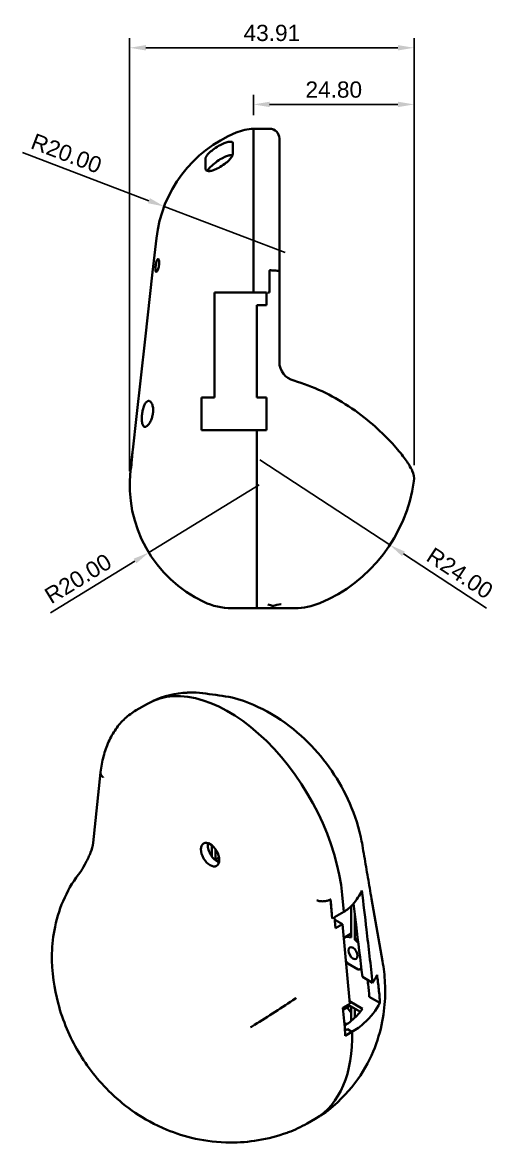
# Model space of a CAD drawing. Header units: millimetres. Extents: x 24 to 257, y 22 to 194.
# Drawn here: x 24 to 96.9, y 21.5 to 194.4 of the extents above; entities that cross this region are included whole.
import ezdxf

# ---------------------------------------------------------------- set-up
doc = ezdxf.new("R2010")
doc.units = ezdxf.units.MM
doc.header["$LTSCALE"] = 0.75
doc.layers.add('FD_Dimensions', color=7, linetype='Continuous', lineweight=18)
doc.layers.add('Visible', color=7, linetype='Continuous', lineweight=35)
doc.styles.get("Standard").update_dxf_attribs({"font": 'arial.ttf'})
doc.dimstyles.new('Dim-ISO-25', dxfattribs={"dimtxt": 2.5, "dimasz": 2.5, "dimexe": 1.5, "dimexo": 2.1, "dimgap": 1, "dimtad": 1, "dimzin": 0, "dimdsep": 46, "dimtxsty": 'Standard', "dimcen": 0, "dimazin": 0, "dimtp": 0.1, "dimtm": 0.1, "dimtfac": 0.72, "dimtmove": 0, "dimatfit": 3, "dimfxl": 1, "dimtzin": 0, "dimarcsym": 0})

# ---------------------------------------------------------------- blocks, each defined once
blk = doc.blocks.new('*D22')
at = {"layer": 'Defpoints', "color": 0, "transparency": 16777216}
for p in [(84.514053, 181.771181), (59.715627, 178.01072), (84.514053, 124.01072)]:
    blk.add_point(p, dxfattribs=at)
at = {"layer": 'FD_Dimensions', "color": 0, "lineweight": -2, "transparency": 16777216}
for p, q in [((59.715627, 180.11072), (59.715627, 183.271181)), ((62.215627, 181.771181), (82.014053, 181.771181)), ((84.514053, 126.11072), (84.514053, 183.271181))]:
    blk.add_line(p, q, dxfattribs=at)
at = {"layer": 'FD_Dimensions', "color": 0, "transparency": 16777216}
for points in [[(62.215627, 182.187848), (62.215627, 181.354514), (59.715627, 181.771181)], [(82.014053, 182.187848), (82.014053, 181.354514), (84.514053, 181.771181)]]:
    blk.add_solid(points, dxfattribs=at)
at = {"layer": 'FD_Dimensions', "color": 0, "transparency": 16777216, "insert": (72.11484, 184.047613), "char_height": 2.5, "attachment_point": 5}
blk.add_mtext('24.80', dxfattribs=at)
blk = doc.blocks.new('*D23')
at = {"layer": 'Defpoints', "color": 0, "transparency": 16777216}
for p in [(84.514053, 190.515042), (40.606977, 123.055513), (84.514053, 124.01072)]:
    blk.add_point(p, dxfattribs=at)
at = {"layer": 'FD_Dimensions', "color": 0, "lineweight": -2, "transparency": 16777216}
for p, q in [((40.606977, 125.155513), (40.606977, 192.015042)), ((84.514053, 126.11072), (84.514053, 192.015042)), ((43.106977, 190.515042), (82.014053, 190.515042))]:
    blk.add_line(p, q, dxfattribs=at)
at = {"layer": 'FD_Dimensions', "color": 0, "transparency": 16777216}
for points in [[(43.106977, 190.931708), (43.106977, 190.098375), (40.606977, 190.515042)], [(82.014053, 190.931708), (82.014053, 190.098375), (84.514053, 190.515042)]]:
    blk.add_solid(points, dxfattribs=at)
at = {"layer": 'FD_Dimensions', "color": 0, "transparency": 16777216, "insert": (62.560515, 192.792327), "char_height": 2.5, "attachment_point": 5}
blk.add_mtext('43.91', dxfattribs=at)
blk = doc.blocks.new('*D24')
at = {"layer": 'Defpoints', "color": 0, "transparency": 16777216}
for p in [(60.715627, 126.927241), (80.783714, 113.763964)]:
    blk.add_point(p, dxfattribs=at)
at = {"layer": 'FD_Dimensions', "color": 0, "lineweight": -2, "transparency": 16777216}
for p, q in [((60.715627, 126.927241), (80.783714, 113.763964)), ((95.684486, 103.990089), (82.87414, 112.392789))]:
    blk.add_line(p, q, dxfattribs=at)
at = {"layer": 'FD_Dimensions', "color": 0, "transparency": 16777216}
blk.add_solid([(83.102669, 112.741194), (82.645611, 112.044385), (80.783714, 113.763964)], dxfattribs=at)
at = {"layer": 'FD_Dimensions', "color": 0, "transparency": 16777216, "insert": (91.573081, 109.409337), "char_height": 2.5, "attachment_point": 5, "rotation": 326.7378809}
blk.add_mtext('R24.00', dxfattribs=at)
blk = doc.blocks.new('*D25')
at = {"layer": 'Defpoints', "color": 0, "transparency": 16777216}
for p in [(60.606977, 123.055513), (43.560062, 112.595939)]:
    blk.add_point(p, dxfattribs=at)
at = {"layer": 'FD_Dimensions', "color": 0, "lineweight": -2, "transparency": 16777216}
for p, q in [((60.606977, 123.055513), (43.560062, 112.595939)), ((28.37104, 103.276323), (41.429197, 111.288492))]:
    blk.add_line(p, q, dxfattribs=at)
at = {"layer": 'FD_Dimensions', "color": 0, "transparency": 16777216}
blk.add_solid([(41.21129, 111.643636), (41.647105, 110.933348), (43.560062, 112.595939)], dxfattribs=at)
at = {"layer": 'FD_Dimensions', "color": 0, "transparency": 16777216, "insert": (32.644161, 108.568992), "char_height": 2.5, "attachment_point": 5, "rotation": 31.53227693}
blk.add_mtext('R20.00', dxfattribs=at)
blk = doc.blocks.new('*D26')
at = {"layer": 'Defpoints', "color": 0, "transparency": 16777216}
for p in [(45.927352, 166.022482), (64.616527, 158.901053)]:
    blk.add_point(p, dxfattribs=at)
at = {"layer": 'FD_Dimensions', "color": 0, "lineweight": -2, "transparency": 16777216}
for p, q in [((24.049736, 174.358854), (43.591206, 166.912661)), ((64.616527, 158.901053), (45.927352, 166.022482))]:
    blk.add_line(p, q, dxfattribs=at)
at = {"layer": 'FD_Dimensions', "color": 0, "transparency": 16777216}
blk.add_solid([(43.739569, 167.302019), (43.442842, 166.523303), (45.927352, 166.022482)], dxfattribs=at)
at = {"layer": 'FD_Dimensions', "color": 0, "transparency": 16777216, "insert": (30.85031, 174.203622), "char_height": 2.5, "attachment_point": 5, "rotation": 339.14090419}
blk.add_mtext('R20.00', dxfattribs=at)

msp = doc.modelspace()

# ---------------------------------------------------------------- linework, layer by layer
at = {"layer": 'Visible', "extrusion": (0, 1, 0)}
for p, q in [((59.716, 178.011), (59.716, 155.788)), ((62.216, 178.011), (59.716, 178.011)), ((63.716, 176.511), (63.716, 155.985)), ((56.531, 175.803), (56.531, 174.161)), ((52.331, 171.843), (52.331, 173.485)), ((44.74, 161.124), (44.153, 155.869)), ((44.153, 155.869), (42.998, 145.545)), ((59.716, 152.761), (59.716, 155.788)), ((62.216, 156.144), (62.216, 155.788)), ((62.216, 155.788), (62.216, 152.761)), ((63.716, 141.924), (63.716, 155.985)), ((53.716, 145.892), (53.716, 152.761)), ((57.309, 152.761), (59.716, 152.761)), ((59.716, 152.761), (61.716, 152.761)), ((61.716, 152.761), (61.716, 150.761)), ((62.216, 152.761), (61.939, 152.761)), ((61.716, 150.761), (60.216, 150.761)), ((60.216, 136.511), (60.216, 150.761)), ((42.998, 145.545), (41.66, 133.584)), ((53.716, 145.892), (53.716, 136.511)), ((51.716, 136.511), (51.716, 133.973)), ((53.716, 136.511), (51.716, 136.511)), ((60.216, 136.511), (61.716, 136.511)), ((61.716, 136.511), (61.716, 133.566)), ((41.66, 133.584), (41.084, 128.432)), ((51.716, 131.511), (51.716, 133.973)), ((61.716, 131.511), (61.716, 133.566)), ((57.314, 131.511), (51.716, 131.511)), ((57.893, 131.511), (57.314, 131.511)), ((59.556, 131.511), (57.893, 131.511)), ((60.216, 131.511), (59.556, 131.511)), ((60.216, 131.511), (60.216, 104.582)), ((60.216, 131.511), (60.216, 104.582)), ((61.716, 131.511), (60.216, 131.511)), ((41.049, 128.121), (40.962, 127.341)), ((41.084, 128.432), (41.049, 128.121)), ((40.906, 126.841), (40.765, 125.584)), ((40.906, 126.841), (40.962, 127.341)), ((40.749, 125.441), (40.731, 125.279)), ((40.749, 125.442), (40.749, 125.441)), ((40.788, 125.441), (40.749, 125.441)), ((56.342, 104.011), (58.563, 104.011)), ((58.563, 104.011), (59.767, 104.011)), ((59.767, 104.011), (60.216, 104.011)), ((60.216, 104.582), (60.216, 104.011)), ((60.216, 104.582), (60.216, 104.011)), ((60.216, 104.011), (62.716, 104.011)), ((62.716, 104.388), (62.716, 104.347)), ((62.716, 104.347), (62.716, 104.011)), ((62.716, 104.011), (66.116, 104.011))]:
    msp.add_line(p, q, dxfattribs=at)
at = {"layer": 'Visible', "extrusion": (0, 0.817547, 0.575862)}
for p, q in [((41.606, 88.246), (43.373, 89.264)), ((34.994, 67.803), (36.106, 78.664)), ((53.304, 67.409), (53.304, 65.663)), ((53.869, 65.203), (53.869, 66.79)), ((53.869, 65.203), (54.404, 65.511)), ((71.887, 56.123), (71.62, 59.043)), ((73.417, 59.753), (73.657, 57.14)), ((79.641, 49.506), (77.952, 59.167)), ((71.889, 56.122), (71.65, 58.735)), ((72.242, 56.326), (73.657, 57.14)), ((74.8, 58.01), (74.8, 53.15)), ((71.887, 56.123), (71.889, 56.122)), ((71.889, 56.122), (72.085, 56.235)), ((72.401, 54.599), (72.242, 56.326)), ((72.394, 55.825), (72.294, 55.767)), ((72.394, 55.825), (73.461, 55.21)), ((75.365, 52.824), (75.365, 56.675)), ((73.461, 55.21), (72.401, 54.599)), ((73.461, 55.21), (74.588, 42.911)), ((74.8, 53.773), (73.71, 53.146)), ((75.365, 52.824), (75.81, 53.08)), ((75.893, 48.252), (74.272, 49.185)), ((78.109, 46.178), (76.528, 47.088)), ((74.55, 43.325), (76.569, 42.162)), ((79.241, 43.067), (77.59, 44.017)), ((73.527, 42.301), (74.588, 42.911)), ((73.76, 39.759), (73.527, 42.301)), ((73.555, 41.997), (74.637, 42.62)), ((74.36, 42.78), (76.216, 41.711)), ((74.8, 42.527), (74.8, 40.3)), ((75.365, 40.81), (75.365, 42.201)), ((73.737, 40.01), (74.115, 39.792)), ((74.768, 40.273), (75.089, 40.557)), ((76.769, 39.931), (76.447, 39.645)), ((73.775, 39.593), (73.979, 39.711)), ((74.221, 39.035), (73.832, 38.811)), ((74.221, 39.035), (73.832, 38.811)), ((73.867, 38.017), (74.928, 38.628)), ((74.221, 39.035), (74.928, 38.628)), ((74.221, 39.035), (74.928, 38.628)), ((75.394, 38.896), (74.928, 38.628)), ((73.331, 28.368), (72.68, 27.724)), ((68.001, 24.468), (69.219, 25.17)), ((69.219, 25.17), (69.685, 25.438))]:
    msp.add_line(p, q, dxfattribs=at)
at = {"layer": 'Visible', "extrusion": (2e-16, 0, -1)}
for centre, radius, start, end in [((-64.617, 158.901), 20, 6.38236, 67.79015), ((-60.081, 170.011), 8, 67.79015, 87.38569), ((-62.216, 176.511), 1.5, 90, 180), ((-57.587, 110.33), 29.992, 106.163, 124.04011), ((-80.293, 123.937), 39.466, 4.94718, 6.0852), ((-30.501, 127.172), 10.435, 181.8192, 189.55341), ((-60.607, 123.056), 20, 295.24676, 6.38236), ((-81.714, 124.011), 2.8, 154.32262, 187.90736), ((-60.716, 126.927), 24, 187.90736, 247.31048), ((-66.116, 114.011), 10, 247.31048, 270)]:
    msp.add_arc(centre, radius, start, end, dxfattribs=at)
at = {"layer": 'Visible'}
for centre, radius, start, end in [((66.716, 142.03), 3, 180, 254.90975), ((56.342, 114.011), 10, 244.75324, 270), ((50.118, 76.856), 14.124, 92.53926, 114.69963), ((50.403, 79.078), 11.914, 80.47255, 90.25981), ((45.303, 29.192), 62.032, 79.67573, 83.45504), ((48.852, 50.858), 20.153, 141.57577, 168.59704), ((49.595, 50.368), 20.986, 167.68818, 179.11326)]:
    msp.add_arc(centre, radius, start, end, dxfattribs=at)
at = {"layer": 'Visible', "extrusion": (-1e-16, 2e-16, -1)}
for centre, radius, start, end in [((-29.227, 68.584), 5.821, 187.71558, 203.04622), ((-72.422, 44.189), 6.07, 228.47194, 240.68485)]:
    msp.add_arc(centre, radius, start, end, dxfattribs=at)
at = {"layer": 'Visible', "extrusion": (-2e-16, 2e-16, -1)}
for centre, radius, start, end in [((-19.697, 72.387), 16.083, 202.22387, 208.38098), ((-32.515, 63.844), 0.722, 210.73631, 220.08712), ((-70.798, 62.071), 5.699, 221.55154, 239.88858), ((-71.75, 43.68), 4.552, 228.47061, 240.68494), ((-29.6, 90.765), 59.375, 239.35213, 240.05595), ((-58.414, 41.118), 19.212, 240.0681, 249.65652)]:
    msp.add_arc(centre, radius, start, end, dxfattribs=at)
at = {"layer": 'Visible', "extrusion": (-2e-16, 1e-16, -1)}
for centre, radius, start, end in [((-3.08, 81.191), 34.888, 208.13022, 210.51689), ((-62.369, 38.127), 14.647, 225.25459, 240.03283)]:
    msp.add_arc(centre, radius, start, end, dxfattribs=at)
at = {"layer": 'Visible', "extrusion": (-1e-16, 1e-16, -1)}
msp.add_arc((11.757, 157.672), 138.027, 235.61095, 238.74018, dxfattribs=at)
at = {"layer": 'Visible', "extrusion": (-2e-16, 3e-16, -1)}
msp.add_arc((-65.851, 44.303), 0.643, 225.03836, 236.69939, dxfattribs=at)
at = {"layer": 'Visible', "extrusion": (-5e-16, -3e-16, -1)}
msp.add_ellipse((55.849, 67.599), major_axis=(-12.476, 21.665), ratio=0.5780931, start_param=0, end_param=2.2429198, dxfattribs=at)
at = {"layer": 'Visible', "extrusion": (-3e-16, -3e-16, -1)}
msp.add_ellipse((50.351, 68.497), major_axis=(9.756, 20.325), ratio=0.988201, start_param=-0.4906116, end_param=-0.4522449, dxfattribs=at)
at = {"layer": 'Visible', "extrusion": (-3e-16, -4e-16, -1)}
msp.add_ellipse((53.021, 65.97), major_axis=(-0.998, 1.733), ratio=0.5780931, dxfattribs=at)
at = {"layer": 'Visible'}
for centre, major_axis, ratio, start_param, end_param in [((54.081, 66.581), (-0.998, 1.733), 0.5780931, 0.5577842, 2.5838085), ((69.814, -10.414), (-10.686, 138.296), 0.0879077, -1.1487869, -1.0836404), ((59.212, 50.221), (20.198, 0.04), 0.5702816, -0.3621983, -0.2497071), ((72.339, -24.858), (-10.686, 138.296), 0.0879077, -1.0399708, -1.034381), ((54.435, 48.39), (-13.723, 23.831), 0.5780931, 3.9652962, 4.0402655)]:
    msp.add_ellipse(centre, major_axis=major_axis, ratio=ratio, start_param=start_param, end_param=end_param, dxfattribs=at)
at = {"layer": 'Visible', "extrusion": (-3e-16, -4e-16, -1)}
for centre, start_param, end_param in [((53.586, 63.141), 0.9294368, 1.1431663), ((75.082, 50.763), -0.0418898, 0.6374921), ((75.082, 50.763), 4.3547568, 4.5277294), ((75.082, 50.763), 3.1942643, 3.4953574)]:
    msp.add_ellipse(centre, major_axis=(-1.372, 2.383), ratio=0.5780931, start_param=start_param, end_param=end_param, dxfattribs=at)
at = {"layer": 'Visible', "extrusion": (-4e-16, -4e-16, -1)}
msp.add_ellipse((54.081, 66.581), major_axis=(-12.476, 21.665), ratio=0.5780931, start_param=2.228613, end_param=2.2429198, dxfattribs=at)
at = {"layer": 'Visible', "extrusion": (-2e-16, -5e-16, -1)}
for centre, start_param, end_param in [((69.814, -10.414), 1.1422465, 1.2004312), ((72.339, -24.858), 1.08794, 1.1043312)]:
    msp.add_ellipse(centre, major_axis=(-11.873, 153.662), ratio=0.0879077, start_param=start_param, end_param=end_param, dxfattribs=at)
at = {"layer": 'Visible', "extrusion": (-4e-16, -6e-16, -1)}
msp.add_ellipse((75.082, 50.763), major_axis=(-1.372, 2.383), ratio=0.5780931, start_param=0.9294368, end_param=1.2185764, dxfattribs=at)
at = {"layer": 'Visible', "extrusion": (-3e-16, -5e-16, -1)}
msp.add_ellipse((75.082, 50.763), major_axis=(-0.499, 0.867), ratio=0.5780931, dxfattribs=at)
at = {"layer": 'Visible', "extrusion": (-4e-16, -5e-16, -1)}
msp.add_ellipse((72.25, 43.554), major_axis=(-0.998, 1.733), ratio=0.5780931, start_param=2.6092755, end_param=2.7735057, dxfattribs=at)
at = {"layer": 'Visible', "extrusion": (-5e-16, -5e-16, -1)}
msp.add_ellipse((55.496, 49.001), major_axis=(-13.723, 23.831), ratio=0.5780931, start_param=2.3178891, end_param=3.1415927, dxfattribs=at)
msp.add_ellipse((55.496, 49.001), major_axis=(-13.723, 23.831), ratio=0.5780931, start_param=2.3178891, end_param=3.1415927, dxfattribs=at)
at = {"layer": 'Visible'}
for points, knots in [([(52.331, 173.485), (52.331, 173.491), (52.331, 173.498), (52.333, 173.52), (52.336, 173.536), (52.346, 173.58), (52.356, 173.61), (52.407, 173.726), (52.47, 173.825), (52.658, 174.063), (52.79, 174.204), (53.147, 174.538), (53.386, 174.731), (53.938, 175.125), (54.257, 175.322), (54.846, 175.631), (55.117, 175.752), (55.579, 175.917), (55.775, 175.97), (56.085, 176.02), (56.206, 176.024), (56.392, 175.995), (56.458, 175.963), (56.509, 175.897), (56.519, 175.877), (56.528, 175.842), (56.53, 175.827), (56.531, 175.809), (56.531, 175.806), (56.531, 175.803)], [-1.02571101, -1.02571101, -1.02571101, -1.02571101, -1.01990003, -1.01990003, -1.00634313, -1.00634313, -0.98490863, -0.98490863, -0.92618758, -0.92618758, -0.85523705, -0.85523705, -0.76062142, -0.76062142, -0.65011055, -0.65011055, -0.55458218, -0.55458218, -0.47505315, -0.47505315, -0.40924608, -0.40924608, -0.34710776, -0.34710776, -0.3247421, -0.3247421, -0.31086313, -0.31086313, -0.30802197, -0.30802197, -0.30802197, -0.30802197]), ([(56.531, 174.161), (56.531, 174.158), (56.531, 174.155), (56.531, 174.13), (56.529, 174.107), (56.521, 174.049), (56.513, 174.012), (56.474, 173.882), (56.427, 173.783), (56.267, 173.519), (56.133, 173.352), (55.773, 172.981), (55.537, 172.779), (54.986, 172.369), (54.666, 172.167), (54.069, 171.847), (53.791, 171.722), (53.324, 171.559), (53.129, 171.509), (52.819, 171.472), (52.697, 171.476), (52.504, 171.527), (52.432, 171.573), (52.365, 171.672), (52.349, 171.71), (52.336, 171.773), (52.333, 171.797), (52.331, 171.829), (52.331, 171.836), (52.331, 171.843)], [-1.13256563, -1.13256563, -1.13256563, -1.13256563, -1.13063632, -1.13063632, -1.11702932, -1.11702932, -1.09668827, -1.09668827, -1.04581964, -1.04581964, -0.96732464, -0.96732464, -0.87095587, -0.87095587, -0.75956276, -0.75956276, -0.66266752, -0.66266752, -0.58527414, -0.58527414, -0.52294818, -0.52294818, -0.4634006, -0.4634006, -0.43453711, -0.43453711, -0.41905258, -0.41905258, -0.41453985, -0.41453985, -0.41453985, -0.41453985]), ([(52.552, 171.517), (52.57, 171.542), (52.59, 171.568), (52.738, 171.761), (52.9, 171.941), (53.326, 172.36), (53.605, 172.599), (54.202, 173.049), (54.523, 173.259), (55.094, 173.579), (55.348, 173.7), (55.768, 173.858), (55.941, 173.907), (56.198, 173.945), (56.292, 173.946), (56.408, 173.921), (56.443, 173.906), (56.47, 173.885)], [-0.89575956, -0.89575956, -0.89575956, -0.89575956, -0.88273224, -0.88273224, -0.80077355, -0.80077355, -0.69161921, -0.69161921, -0.57679155, -0.57679155, -0.48147202, -0.48147202, -0.40395949, -0.40395949, -0.34535178, -0.34535178, -0.31106723, -0.31106723, -0.31106723, -0.31106723]), ([(44.599, 156.145), (44.592, 156.202), (44.588, 156.268), (44.586, 156.419), (44.589, 156.505), (44.602, 156.691), (44.613, 156.792), (44.642, 157.003), (44.661, 157.112), (44.707, 157.334), (44.736, 157.443), (44.801, 157.647), (44.838, 157.736), (44.913, 157.865), (44.95, 157.904), (45.018, 157.93), (45.048, 157.919), (45.099, 157.853), (45.12, 157.8), (45.15, 157.659), (45.159, 157.572), (45.163, 157.388), (45.161, 157.296), (45.146, 157.103), (45.134, 157.002), (45.099, 156.78), (45.074, 156.662), (45.011, 156.425), (44.974, 156.311), (44.934, 156.215)], [-0.4921353, -0.4921353, -0.4921353, -0.4921353, -0.46499355, -0.46499355, -0.43619558, -0.43619558, -0.40551371, -0.40551371, -0.37224346, -0.37224346, -0.33448701, -0.33448701, -0.29201405, -0.29201405, -0.25068202, -0.25068202, -0.21199065, -0.21199065, -0.1756533, -0.1756533, -0.13958214, -0.13958214, -0.10949198, -0.10949198, -0.07890484, -0.07890484, -0.04214979, -0.04214979, 0, 0, 0, 0]), ([(44.934, 156.215), (44.908, 156.153), (44.882, 156.099), (44.829, 156.012), (44.803, 155.979), (44.762, 155.94), (44.745, 155.93), (44.714, 155.921), (44.7, 155.922), (44.671, 155.936), (44.656, 155.952), (44.624, 156.013), (44.609, 156.07), (44.599, 156.145)], [-0.15075132, -0.15075132, -0.15075132, -0.15075132, -0.12320118, -0.12320118, -0.0959917, -0.0959917, -0.07662653, -0.07662653, -0.05839239, -0.05839239, -0.03581265, -0.03581265, 0, 0, 0, 0]), ([(62.216, 156.144), (62.217, 156.146), (62.219, 156.148), (62.224, 156.154), (62.229, 156.157), (62.238, 156.162), (62.241, 156.163), (62.245, 156.163), (62.246, 156.163), (62.246, 156.163)], [0.0513591279, 0.0513591279, 0.0513591279, 0.0513591279, 0.0520836087, 0.0520836087, 0.0537416326, 0.0537416326, 0.0548126708, 0.0548126708, 0.0549578345, 0.0549578345, 0.0549578345, 0.0549578345]), ([(62.246, 156.163), (62.297, 156.163), (62.347, 156.162), (62.591, 156.159), (62.779, 156.151), (63.119, 156.129), (63.27, 156.114), (63.493, 156.08), (63.573, 156.063), (63.684, 156.026), (63.713, 156.007), (63.716, 155.986), (63.716, 155.986), (63.716, 155.985)], [0.00012411, 0.00012411, 0.00012411, 0.00012411, 0.01526795, 0.01526795, 0.0738632, 0.0738632, 0.13245965, 0.13245965, 0.18182311, 0.18182311, 0.23118684, 0.23118684, 0.23326038, 0.23326038, 0.23326038, 0.23326038]), ([(42.514, 133.98), (42.542, 134.188), (42.58, 134.404), (42.686, 134.858), (42.758, 135.09), (42.917, 135.479), (43.015, 135.656), (43.227, 135.908), (43.341, 135.981), (43.556, 136.025), (43.673, 135.998), (43.889, 135.831), (43.988, 135.691), (44.131, 135.359), (44.187, 135.153), (44.241, 134.69), (44.24, 134.431), (44.212, 134.186), (44.211, 134.171), (44.209, 134.157), (44.207, 134.142)], [-0.61573333, -0.61573333, -0.61573333, -0.61573333, -0.55413338, -0.55413338, -0.47808757, -0.47808757, -0.39627262, -0.39627262, -0.31445767, -0.31445767, -0.23164255, -0.23164255, -0.14882743, -0.14882743, -0.07441372, -0.07441372, 0, 0, 0, 0.00439532, 0.00439532, 0.00439532, 0.00439532]), ([(44.207, 134.142), (44.19, 134.004), (44.166, 133.866), (44.094, 133.545), (44.041, 133.367), (43.889, 132.954), (43.782, 132.737), (43.54, 132.358), (43.405, 132.208), (43.149, 132.03), (43.029, 131.995), (42.828, 132.037), (42.743, 132.099), (42.603, 132.315), (42.549, 132.467), (42.486, 132.803), (42.47, 132.968), (42.462, 133.283), (42.465, 133.425), (42.482, 133.706), (42.496, 133.843), (42.514, 133.98)], [-0.66982915, -0.66982915, -0.66982915, -0.66982915, -0.62787455, -0.62787455, -0.57032634, -0.57032634, -0.48518002, -0.48518002, -0.39034622, -0.39034622, -0.30187218, -0.30187218, -0.22470097, -0.22470097, -0.14637384, -0.14637384, -0.08657043, -0.08657043, -0.04156338, -0.04156338, 0, 0, 0, 0]), ([(40.765, 125.584), (40.76, 125.541), (40.756, 125.506), (40.751, 125.459), (40.75, 125.445), (40.749, 125.442)], [-0.059210158, -0.059210158, -0.059210158, -0.059210158, -0.029519669, -0.029519669, 0, 0, 0, 0]), ([(61.939, 104.582), (61.941, 104.581), (61.944, 104.58), (62.203, 104.492), (62.459, 104.415), (62.716, 104.347)], [-0.00113744, -0.00113744, -0.00113744, -0.00113744, 0, 0, 0.11007936, 0.11007936, 0.11007936, 0.11007936]), ([(62.716, 104.388), (63.122, 104.46), (63.535, 104.543), (63.96, 104.641), (63.968, 104.643), (63.977, 104.645)], [-0.13190979, -0.13190979, -0.13190979, -0.13190979, 0, 0, 0.00272114, 0.00272114, 0.00272114, 0.00272114]), ([(56.42, 90.219), (58.864, 89.569), (60.796, 88.663), (64.52, 86.497), (66.169, 85.185), (69.053, 82.446), (70.299, 80.993), (72.485, 77.946), (73.455, 76.309), (75.1, 72.789), (75.803, 70.865), (76.381, 68.244), (76.464, 67.82), (76.538, 67.385)], [-4.5846389, -4.5846389, -4.5846389, -4.5846389, -4.4208121, -4.4208121, -4.2192065, -4.2192065, -4.017601, -4.017601, -3.8159955, -3.8159955, -3.6143899, -3.6143899, -3.5766113, -3.5766113, -3.5766113, -3.5766113]), ([(41.606, 88.246), (40.988, 87.89), (40.411, 87.463), (39.357, 86.484), (38.88, 85.932), (38.033, 84.722), (37.664, 84.064), (37.034, 82.659), (36.773, 81.913), (36.36, 80.345), (36.207, 79.524), (36.107, 78.673)], [2.35426078, 2.35426078, 2.35426078, 2.35426078, 2.48642046, 2.48642046, 2.61858013, 2.61858013, 2.7507398, 2.7507398, 2.88289948, 2.88289948, 3.01505915, 3.01505915, 3.01505915, 3.01505915]), ([(36.107, 78.673), (36.1, 78.614), (36.102, 78.554), (36.131, 78.387), (36.176, 78.282), (36.315, 78.081), (36.409, 77.988), (36.528, 77.901), (36.532, 77.897), (36.537, 77.894)], [0.10441312, 0.10441312, 0.10441312, 0.10441312, 0.13245965, 0.13245965, 0.18182311, 0.18182311, 0.23118684, 0.23118684, 0.23326038, 0.23326038, 0.23326038, 0.23326038]), ([(76.538, 67.385), (76.63, 66.839), (76.723, 66.292), (76.909, 65.197), (77.003, 64.65), (77.191, 63.554), (77.285, 63.006), (77.474, 61.91), (77.569, 61.362), (77.76, 60.265), (77.856, 59.716), (77.952, 59.167)], [4.3193764, 4.3193764, 4.3193764, 4.3193764, 4.5278754, 4.5278754, 4.7363744, 4.7363744, 4.9448734, 4.9448734, 5.1533724, 5.1533724, 5.3618714, 5.3618714, 5.3618714, 5.3618714]), ([(71.596, 59.047), (71.598, 59.048), (71.601, 59.049), (71.606, 59.05), (71.609, 59.049), (71.615, 59.047), (71.617, 59.045), (71.62, 59.043)], [0.1141658846, 0.1141658846, 0.1141658846, 0.1141658846, 0.1151763971, 0.1151763971, 0.1164846919, 0.1164846919, 0.1179362294, 0.1179362294, 0.1179362294, 0.1179362294]), ([(28.612, 50.693), (28.565, 47.771), (28.962, 45.284), (30.298, 40.234), (31.361, 37.798), (34.051, 33.236), (35.677, 31.11), (39.945, 27.047), (42.578, 25.058), (48.993, 22.414), (52.257, 21.541), (58.9, 21.513), (61.945, 21.96), (64.986, 23.064), (65.04, 23.084), (65.093, 23.104)], [3.1232849, 3.1232849, 3.1232849, 3.1232849, 3.4878686, 3.4878686, 3.9429172, 3.9429172, 4.3979658, 4.3979658, 4.8530143, 4.8530143, 5.1716024, 5.1716024, 5.3945328, 5.3945328, 5.3985277, 5.3985277, 5.3985277, 5.3985277]), ([(73.331, 28.368), (74.819, 29.841), (76.04, 31.477), (77.917, 34.751), (78.581, 36.385), (79.506, 39.479), (79.772, 40.943), (80.056, 43.677), (80.074, 44.949), (79.959, 47.336), (79.825, 48.451), (79.641, 49.506)], [0.91563733, 0.91563733, 0.91563733, 0.91563733, 1.06420492, 1.06420492, 1.21277251, 1.21277251, 1.3613401, 1.3613401, 1.50990768, 1.50990768, 1.65847527, 1.65847527, 1.65847527, 1.65847527])]:
    msp.add_open_spline(points, degree=3, knots=knots, dxfattribs=at)
at = {"layer": 'Visible', "extrusion": (0, -0.000355658, -1)}
msp.add_open_spline([(53.716, 152.761), (54.857, 152.761), (56.061, 152.761), (57.309, 152.761)], degree=3, dxfattribs=at)
at = {"layer": 'Visible', "extrusion": (7.492e-13, 9.239e-13, -1)}
msp.add_open_spline([(74.378, 135.187), (75.768, 134.283), (77.003, 133.328), (79.167, 131.461), (80.097, 130.55), (81.661, 128.881), (82.294, 128.123), (83.283, 126.831), (83.64, 126.292), (84.116, 125.488), (84.238, 125.224), (84.238, 125.224)], degree=3, knots=[0, 0, 0, 0, 0.5131329, 0.5131329, 1.0262658, 1.0262658, 1.5393987, 1.5393987, 2.0525315, 2.0525315, 2.5656644, 2.5656644, 2.5656644, 2.5656644], dxfattribs=at)
at = {"layer": 'Visible'}
for points in [[(40.973, 127.341), (40.959, 127.174), (40.945, 127.008), (40.932, 126.841)], [(53.08, 66.004), (53.151, 66.034), (53.226, 66.061), (53.304, 66.085)], [(75.062, 58.291), (75.646, 58.971), (76.112, 59.683), (76.453, 60.416)]]:
    msp.add_open_spline(points, degree=3, dxfattribs=at)
at = {"layer": 'Visible', "extrusion": (-5.804e-13, -3.353e-12, -1)}
msp.add_open_spline([(69.504, 58.91), (69.509, 58.907), (69.514, 58.905), (69.65, 58.848), (69.805, 58.806), (70.153, 58.756), (70.345, 58.749), (70.734, 58.774), (70.927, 58.805), (71.29, 58.903), (71.455, 58.969), (71.596, 59.047)], degree=3, knots=[-0.00207341, -0.00207341, -0.00207341, -0.00207341, 0, 0, 0.05547887, 0.05547887, 0.11407675, 0.11407675, 0.17267286, 0.17267286, 0.23117933, 0.23117933, 0.23117933, 0.23117933], dxfattribs=at)
at = {"layer": 'Visible', "extrusion": (-3.40205e-10, -4.02581e-11, -1)}
msp.add_open_spline([(76.453, 60.416), (76.692, 58.408), (76.93, 56.396), (77.167, 54.39)], degree=3, dxfattribs=at)
at = {"layer": 'Visible', "extrusion": (-9.853e-10, -1.23222e-10, -1)}
msp.add_open_spline([(75.555, 55.154), (75.421, 56.233), (75.286, 57.313), (75.15, 58.394)], degree=3, dxfattribs=at)
at = {"layer": 'Visible', "extrusion": (-1.47286e-11, -8.088e-13, -1)}
msp.add_open_spline([(77.59, 44.017), (77.558, 44.654), (77.499, 45.304), (77.414, 45.964)], degree=3, dxfattribs=at)
at = {"layer": 'Visible', "extrusion": (1.77973e-11, 1.8351e-12, -1)}
msp.add_open_spline([(79.064, 45.181), (79.152, 44.464), (79.211, 43.758), (79.241, 43.067)], degree=3, dxfattribs=at)
at = {"layer": 'Visible', "extrusion": (-2.21121e-11, -1.79313e-11, -1)}
msp.add_open_spline([(74.192, 42.364), (74.41, 42.1), (74.613, 41.833), (74.8, 41.562)], degree=3, dxfattribs=at)
at = {"layer": 'Visible', "extrusion": (-1.9537e-12, 1.3233e-12, -1)}
msp.add_open_spline([(75.089, 40.557), (75.664, 41.067), (76.159, 41.604), (76.569, 42.162)], degree=3, dxfattribs=at)
at = {"layer": 'Visible', "extrusion": (2.7174e-12, -2.1248e-12, -1)}
msp.add_open_spline([(79.241, 43.067), (78.694, 41.957), (77.861, 40.899), (76.769, 39.931)], degree=3, dxfattribs=at)

# ---------------------------------------------------------------- dimensions: what is measured, and where the dimension line sits
at = {"layer": 'FD_Dimensions'}
for base, p1, picture, middle in [((84.514, 190.515), (40.607, 123.056), '*D23', (62.561, 192.792)), ((84.514, 181.771), (59.716, 178.011), '*D22', (72.115, 184.048))]:
    dim = msp.add_linear_dim(base=base, p1=p1, p2=(84.514, 124.011), dimstyle='Dim-ISO-25', override={"dimlfac": 1, "dimclrd": 0, "dimclre": 0}, dxfattribs=at)
    dim.commit()
    dim.dimension.update_dxf_attribs({"geometry": picture, "text_midpoint": middle})
for center, mpoint, picture, middle in [((64.617, 158.901), (45.927, 166.022), '*D26', (30.04, 172.076)), ((60.716, 126.927), (80.784, 113.764), '*D24', (90.325, 107.506)), ((60.607, 123.056), (43.56, 112.596), '*D25', (33.835, 106.629))]:
    dim = msp.add_radius_dim(center=center, mpoint=mpoint, dimstyle='Dim-ISO-25', override={"dimlfac": 1, "dimse1": 1}, dxfattribs=at)
    dim.commit()
    dim.dimension.update_dxf_attribs({"geometry": picture, "text_midpoint": middle, "dimtype": 164})

doc.saveas('drawing.dxf')
